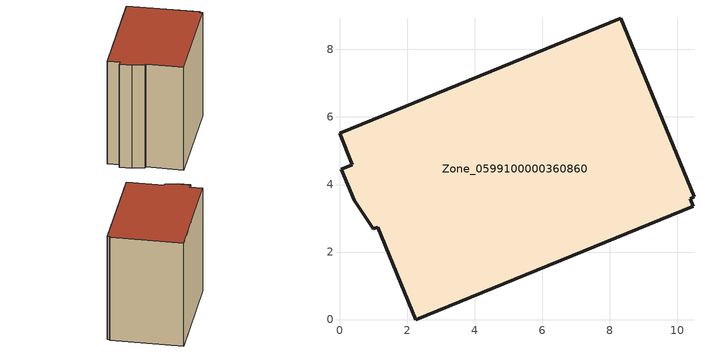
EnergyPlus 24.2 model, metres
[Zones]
Zone_0599100000360860
 floor ground (C_G): 0.99,2.68 0.44,3.53 0.06,4.46 0.38,4.58 0,5.51 8.33,8.92 10.5,3.63 10.38,3.58 10.47,3.36 2.26,0 1.14,2.74 z0
 wall outside (C_F): 0.38,4.58 0.06,4.46 0.44,3.53 0.99,2.68 1.14,2.74 2.26,0 10.47,3.36 10.38,3.58 10.5,3.63 8.33,8.92 0,5.51 0.38,4.58 z0:8.95
 roof outside (C_R): 0.44,3.53 0.99,2.68 1.14,2.74 2.26,0 10.47,3.36 10.38,3.58 10.5,3.63 8.33,8.92 0,5.51 0.38,4.58 0.06,4.46 z8.95
[BUILDING]
Pand.0599100000360860: North Axis=0; Terrain=City; Loads Convergence Tolerance Value=0.04; Temperature Convergence Tolerance Value=0.4; Solar Distribution=FullExterior; Maximum Number of Warmup Days=25; Minimum Number of Warmup Days=1
[Site:Location]
Rotterdam.The.Hague.AP_ZH_NLD Design_Conditions: Latitude=51.96; Longitude=4.45; Time Zone=1; Elevation=-4.5
[SITE:GROUNDTEMPERATURE:BUILDINGSURFACE]
18, 18, 18, 18, 18, 18, 18, 18, 18, 18, 18, 18
[MATERIAL] Thermal Absorptance=0.9; Solar Absorptance=0.7; Visible Absorptance=0.7
Name | Roughness | Thickness | Conductivity | Density | Specific Heat
G.TI.1992-2005 | MediumSmooth | 0.15 | 0.06 | 540 | 1210
F.TI.1992-2005 | Rough | 0.3 | 0.12 | 1920 | 840
R.TI.1992-2005 | MediumRough | 0.2 | 0.08 | 1500 | 1000
[CONSTRUCTION]
C_G: G.TI.1992-2005
C_F: F.TI.1992-2005
C_R: R.TI.1992-2005
[ZONE]
Zone_0599100000360860: Type=1; Multiplier=1; Ceiling Height=Autocalculate; Volume=Autocalculate; Floor Area=autocalculate; Part of Total Floor Area=Yes
[ZONEINFILTRATION:DESIGNFLOWRATE]
Infil_Zone_0599100000360860: Zone or ZoneList or Space or SpaceList=Zone_0599100000360860; Schedule=AlwaysOn; Design Flow Rate Calculation Method=Flow/Area; Flow Rate per Floor Area=0.0015; Constant Term Coefficient=1; Temperature Term Coefficient=0; Velocity Term Coefficient=0; Velocity Squared Term Coefficient=0
[HVACTEMPLATE:ZONE:IDEALLOADSAIRSYSTEM]
Zone_0599100000360860: Maximum Heating Supply Air Temperature=50; Minimum Cooling Supply Air Temperature=13; Maximum Heating Supply Air Humidity Ratio=0.0156; Minimum Cooling Supply Air Humidity Ratio=0.0077; Heating Limit=NoLimit; Cooling Limit=NoLimit; Dehumidification Control Type=ConstantSensibleHeatRatio; Cooling Sensible Heat Ratio=0.7; Dehumidification Setpoint=60; Humidification Control Type=None; Humidification Setpoint=30; Outdoor Air Method=None; Outdoor Air Flow Rate per Person=0.00944; Outdoor Air Flow Rate per Zone Floor Area=0; Outdoor Air Flow Rate per Zone=0; Demand Controlled Ventilation Type=None; Outdoor Air Economizer Type=NoEconomizer; Heat Recovery Type=None; Sensible Heat Recovery Effectiveness=0.7; Latent Heat Recovery Effectiveness=0.65
[ZONECONTROL:THERMOSTAT]
ThermostatControl_Zone_0599100000360860: Zone or ZoneList=Zone_0599100000360860; Control Type Schedule=DualSetpointControlType; Control 1=Thermostat_Zone_0599100000360860; Temperature Difference Between Cutout And Setpoint=0
[THERMOSTATSETPOINT:DUALSETPOINT]
Thermostat_Zone_0599100000360860: Heating Setpoint Temperature Schedule=HeatingSetpoint_Zone_0599100000360860; Cooling Setpoint Temperature Schedule=CoolingSetpoint_Zone_0599100000360860
[SCHEDULE:COMPACT]
HeatingSetpoint_Zone_0599100000360860: Through: 12/31, For: AllDays, Until: 24:00, 21
CoolingSetpoint_Zone_0599100000360860: Through: 12/31, For: AllDays, Until: 24:00, 24
DualSetpointControlType: Through: 12/31, For: AllDays, Until: 24:00, 4
AlwaysOn: Through: 12/31, For: AllDays, Until: 24:00, 1
